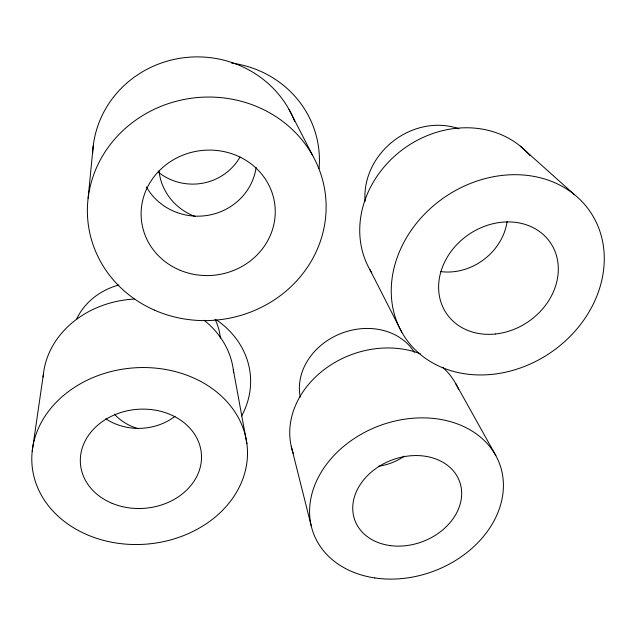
<?xml version="1.0" encoding="UTF-8"?>
<svg xmlns="http://www.w3.org/2000/svg" width="636" height="636" viewBox="0 0 636 636"><rect width="100%" height="100%" fill="white"/><g stroke="black" fill="none" stroke-linecap="round" stroke-linejoin="round"><path stroke-width="0.95" d="M88.118 198.233L93.23 145.93M32.213 451.242L43.391 374.27M520.272 146.129L574.515 194.703M455.797 383.723L495.849 455.615M289.014 109.424L312.697 155.621M369.747 269.378L401.857 332.342M291.296 446.528L311.171 525.67M233.317 369.794L246.895 443.69M214.976 319.224A66.057 57.502 -3.6 0 1 220.342 338.145M216.558 319.972A94.867 80.836 -4.7 0 1 241.632 415.968M138.235 428.728A53.321 45.41 -4.7 0 1 114.432 414.203M43.137 377.164A95.503 81.376 -3.2 0 1 134.268 299.079M204.108 320.258A95.503 81.376 -3.2 0 1 233.643 372.744M175.067 416.27A53.678 45.713 -3.2 0 1 105.791 418.774M76.638 319.089A66.486 57.852 -2 0 1 118.829 284.992M300.279 397.126A61.962 52.065 -21.1 0 1 340.952 333.502A61.962 52.065 -21.1 0 1 414.314 352.257M404.337 456.171A49.807 40.791 -20.9 0 1 378.706 466.212M293.411 453.627A88.603 72.607 -20.9 0 1 322.794 370.661A88.603 72.607 -20.9 0 1 420.189 353.735M442.64 367.274A88.603 72.607 -20.9 0 1 458.659 389.693M371.75 272.741A98.62 85.963 -36.7 0 1 403.065 149.229A98.62 85.963 -36.7 0 1 530.146 155.796M507.13 221.471A55.427 48.288 -36.6 0 1 440.828 271.596M365.08 201.421A68.513 60.849 -38.3 0 1 393.461 140.954A68.513 60.849 -38.3 0 1 458.993 128.782M240.018 157.028A54.132 52.454 1.9 0 1 158.372 172.237M256.157 167.355A58.663 56.151 -3.1 0 1 208.544 215.222A58.663 56.151 -3.1 0 1 146.447 186.968M92.625 153.499A104.391 99.987 -2.8 0 1 180.306 58.234A104.391 99.987 -2.8 0 1 294.691 121.444M195.268 216.558A58.266 55.706 -8.9 0 1 159 170.782M231.552 63.075A103.676 99.192 -8.7 0 1 319.034 168.667M86.576 534.502A107.977 88.34 -4.8 0 0 247.499 452.228A107.977 88.34 -4.8 0 0 84.874 381.362A107.977 88.34 -4.8 0 0 86.576 534.502M112.167 503.354A60.674 49.608 -4.9 0 0 201.493 455.646A60.674 49.608 -4.9 0 0 109.082 417.455A60.674 49.608 -4.9 0 0 112.167 503.354M374.803 577.941A99.335 77.616 -20.6 0 0 501.653 470.584A99.335 77.616 -20.6 0 0 343.035 446.909A99.335 77.616 -20.6 0 0 374.803 577.941M390.432 545.616A55.833 43.59 -20.6 0 0 460.464 484.298A55.833 43.59 -20.6 0 0 370.716 472.596A55.833 43.59 -20.6 0 0 390.432 545.616M490.412 374.525A111.92 94.049 -34.5 0 0 593.475 216.971A111.92 94.049 -34.5 0 0 409.409 233.007A111.92 94.049 -34.5 0 0 490.412 374.525M495.619 333.98A62.884 52.804 -34.4 0 0 551.674 244.653A62.884 52.804 -34.4 0 0 448.118 255.775A62.884 52.804 -34.4 0 0 495.619 333.98M154.532 310.169A119.504 111.65 -7.3 0 0 325.831 198.989A119.504 111.65 -7.3 0 0 139.88 117.318A119.504 111.65 -7.3 0 0 154.532 310.169M180.266 270.34A67.138 62.662 -7.5 0 0 274.951 205.818A67.138 62.662 -7.5 0 0 169.335 162.347A67.138 62.662 -7.5 0 0 180.266 270.34"/></g></svg>
